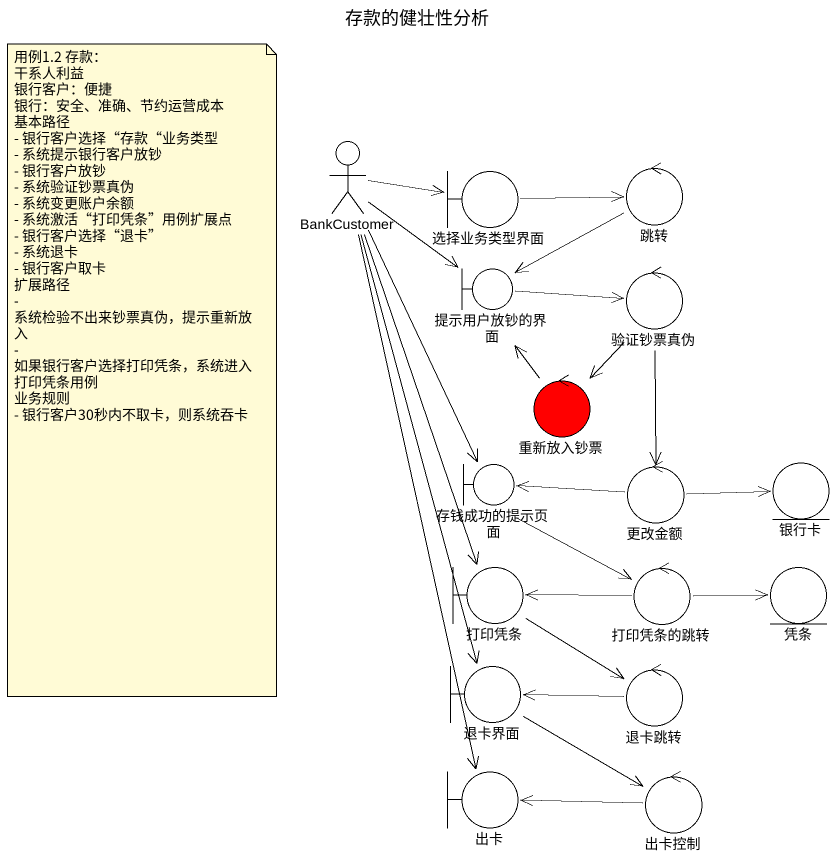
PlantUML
@startuml
title 存款的健壮性分析
actor BankCustomer
boundary 选择业务类型界面
control 跳转
boundary 提示用户放钞的界面
control 验证钞票真伪
control 重新放入钞票 #FF0000
boundary 存钱成功的提示页面
control 更改金额
entity 银行卡
boundary 打印凭条
control 打印凭条的跳转
entity 凭条
boundary 退卡界面
control 退卡跳转
boundary 出卡
control 出卡控制
BankCustomer -right-> 选择业务类型界面
BankCustomer --> 提示用户放钞的界面
BankCustomer --> 存钱成功的提示页面
BankCustomer --> 打印凭条
BankCustomer --> 退卡界面
BankCustomer --> 出卡
选择业务类型界面 -right-> 跳转
跳转 --> 提示用户放钞的界面
提示用户放钞的界面 -right-> 验证钞票真伪
验证钞票真伪 --> 重新放入钞票
验证钞票真伪 --> 更改金额
重新放入钞票 -up-> 提示用户放钞的界面
存钱成功的提示页面 --> 打印凭条的跳转
更改金额 -left-> 存钱成功的提示页面
更改金额 -right-> 银行卡
打印凭条 --> 退卡跳转
打印凭条的跳转 -left-> 打印凭条
打印凭条的跳转 -right-> 凭条
退卡界面 --> 出卡控制
退卡跳转 -left-> 退卡界面
出卡控制 -left-> 出卡
note as N1
  用例1.2 存款：
  干系人利益
  银行客户：便捷
  银行：安全、准确、节约运营成本
  基本路径
  - 银行客户选择“存款“业务类型
  - 系统提示银行客户放钞
  - 银行客户放钞
  - 系统验证钞票真伪
  - 系统变更账户余额
  - 系统激活“打印凭条”用例扩展点
  - 银行客户选择“退卡”
  - 系统退卡
  - 银行客户取卡
  扩展路径
  - 系统检验不出来钞票真伪，提示重新放入
  - 如果银行客户选择打印凭条，系统进入打印凭条用例
  业务规则
  - 银行客户30秒内不取卡，则系统吞卡
end note
@enduml
